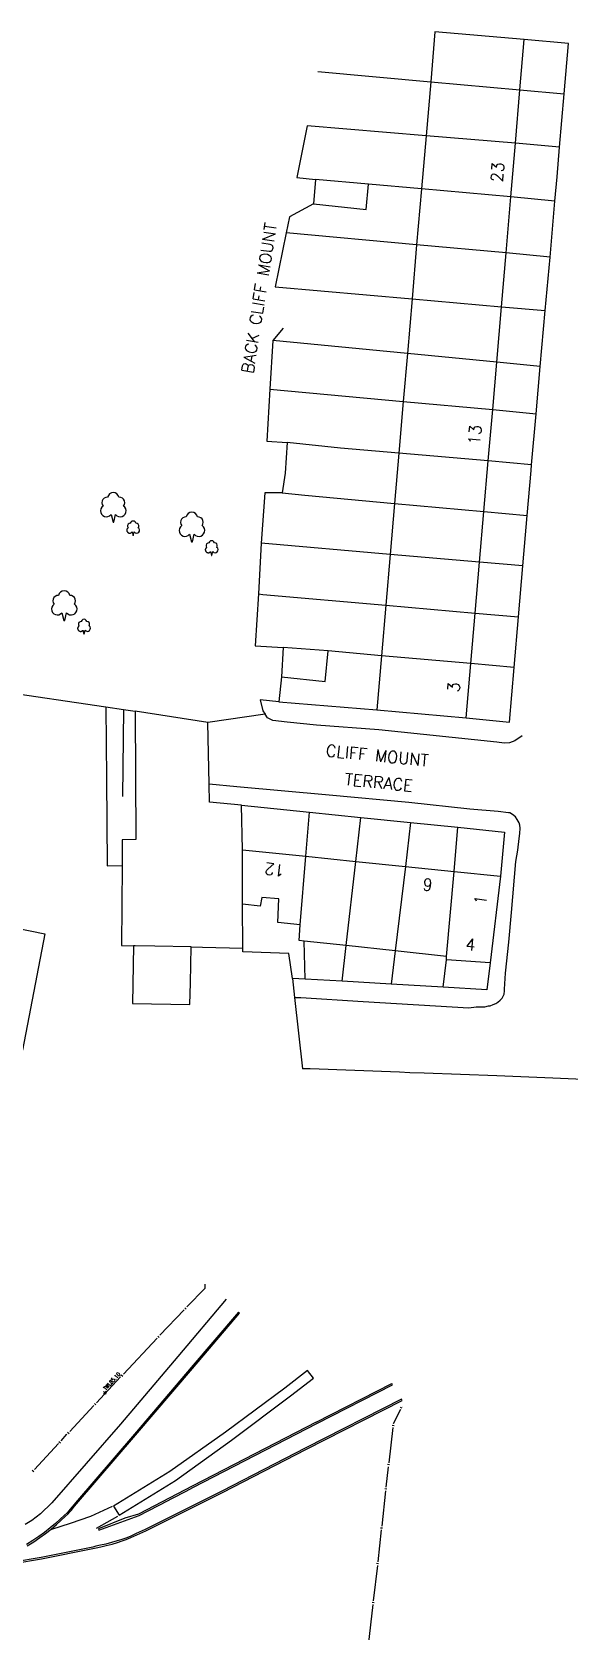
# Model space of a CAD drawing. Extents: x 427500 to 429848, y 434500 to 436505.
# Drawn here: x 429150.9 to 429205.6, y 435521.6 to 435684.4 of the extents above; entities that cross this region are included whole.
import ezdxf

# ---------------------------------------------------------------- set-up
doc = ezdxf.new("R2010")
doc.units = 0
doc.layers.get('0').update_dxf_attribs({"color": 222})
doc.layers.add('LPTIP_Ex_Base', color=8, linetype='Continuous')
doc.styles.add('MtXpl_Romans', font='romans__.ttf')
doc.styles.get("Standard").update_dxf_attribs({"font": 'romans.shx'})

# ---------------------------------------------------------------- blocks, each defined once
blk = doc.blocks.new('FENCE_UP')
at = {"color": 0, "linetype": 'ByBlock', "flags": 128}
blk.add_lwpolyline([(0, 0.5), (0, -0.5)], dxfattribs=at)
blk = doc.blocks.new('SPOT')
at = {"color": 0, "linetype": 'ByBlock', "flags": 128}
for points in [[(-0.5, 0), (0.5, 0)], [(0, 0.5), (0, -0.5)]]:
    blk.add_lwpolyline(points, dxfattribs=at)

msp = doc.modelspace()

# ---------------------------------------------------------------- linework, layer by layer
at = {"layer": 'LPTIP_Ex_Base', "color": 251, "true_color": 0x636466}
for p, q in [((429191.91, 435684.36), (429191.48, 435679.3)), ((429201.01, 435683.58), (429191.91, 435684.36)), ((429200.57, 435678.46), (429201.01, 435683.58)), ((429205.5, 435683.2), (429201.01, 435683.58)), ((429205.07, 435678.05), (429205.5, 435683.2)), ((429180, 435680.35), (429191.48, 435679.3)), ((429191.48, 435679.3), (429191.01, 435673.79)), ((429191.48, 435679.3), (429200.57, 435678.46)), ((429200.11, 435673.03), (429200.57, 435678.46)), ((429200.57, 435678.46), (429205.07, 435678.05)), ((429204.61, 435672.65), (429205.07, 435678.05)), ((429178.89, 435674.8), (429177.85, 435669.55)), ((429191.01, 435673.79), (429178.89, 435674.8)), ((429191.01, 435673.79), (429190.54, 435668.38)), ((429200.11, 435673.03), (429191.01, 435673.79)), ((429199.64, 435667.56), (429200.11, 435673.03)), ((429204.61, 435672.65), (429200.11, 435673.03)), ((429204.35, 435669.6), (429204.61, 435672.65)), ((429177.85, 435669.55), (429179.75, 435669.35)), ((429204.13, 435667.15), (429204.35, 435669.6)), ((429179.75, 435669.35), (429179.55, 435666.85)), ((429185.16, 435668.86), (429179.75, 435669.35)), ((429184.9, 435666.3), (429185.16, 435668.86)), ((429190.54, 435668.38), (429185.16, 435668.86)), ((429190.54, 435668.38), (429190.05, 435662.69)), ((429199.64, 435667.56), (429190.54, 435668.38)), ((429179.55, 435666.85), (429177.1, 435665.55)), ((429179.55, 435666.85), (429184.9, 435666.3)), ((429199.15, 435661.86), (429199.64, 435667.56)), ((429204.13, 435667.15), (429199.64, 435667.56)), ((429203.63, 435661.45), (429204.13, 435667.15)), ((429177.1, 435665.55), (429176.77, 435663.9)), ((429176.77, 435663.9), (429175.65, 435658.4)), ((429190.05, 435662.69), (429176.77, 435663.9)), ((429190.05, 435662.69), (429189.58, 435657.18)), ((429199.15, 435661.86), (429190.05, 435662.69)), ((429198.68, 435656.39), (429199.15, 435661.86)), ((429203.63, 435661.45), (429199.15, 435661.86)), ((429203.14, 435656), (429203.63, 435661.45)), ((429175.65, 435658.4), (429189.58, 435657.18)), ((429189.58, 435657.18), (429189.11, 435651.62)), ((429189.58, 435657.18), (429198.68, 435656.39)), ((429198.2, 435650.74), (429198.68, 435656.39)), ((429198.68, 435656.39), (429203.14, 435656)), ((429202.64, 435650.31), (429203.14, 435656)), ((429176.45, 435654.2), (429175.4, 435652.95)), ((429175.4, 435652.95), (429175.1, 435648)), ((429189.11, 435651.62), (429175.4, 435652.95)), ((429189.11, 435651.62), (429188.69, 435646.75)), ((429198.2, 435650.74), (429189.11, 435651.62)), ((429197.79, 435645.91), (429198.2, 435650.74)), ((429202.64, 435650.31), (429198.2, 435650.74)), ((429202.21, 435645.5), (429202.64, 435650.31)), ((429175.1, 435648), (429174.8, 435642.7)), ((429175.1, 435648), (429188.69, 435646.75)), ((429188.69, 435646.75), (429188.24, 435641.48)), ((429188.69, 435646.75), (429197.79, 435645.91)), ((429197.34, 435640.69), (429197.79, 435645.91)), ((429197.79, 435645.91), (429202.21, 435645.5)), ((429201.75, 435640.3), (429202.21, 435645.5)), ((429174.8, 435642.7), (429176.85, 435642.55)), ((429176.85, 435642.55), (429176.65, 435639.45)), ((429182.3, 435642), (429176.85, 435642.55)), ((429188.24, 435641.48), (429182.3, 435642)), ((429188.24, 435641.48), (429187.8, 435636.37)), ((429197.34, 435640.69), (429188.24, 435641.48)), ((429196.9, 435635.55), (429197.34, 435640.69)), ((429201.75, 435640.3), (429197.34, 435640.69)), ((429201.7, 435639.7), (429201.75, 435640.3)), ((429176.65, 435639.45), (429176.35, 435637.45)), ((429201.31, 435635.15), (429201.7, 435639.7)), ((429174.6, 435637.45), (429174.2, 435632.3)), ((429176.35, 435637.45), (429174.6, 435637.45)), ((429176.35, 435637.45), (429178.65, 435637.2)), ((429178.65, 435637.2), (429187.8, 435636.37)), ((429187.8, 435636.37), (429187.35, 435631.17)), ((429187.8, 435636.37), (429196.9, 435635.55)), ((429196.46, 435630.39), (429196.9, 435635.55)), ((429196.9, 435635.55), (429201.31, 435635.15)), ((429200.87, 435630.01), (429201.31, 435635.15)), ((429174.2, 435632.3), (429173.95, 435627.15)), ((429187.35, 435631.17), (429174.2, 435632.3)), ((429187.35, 435631.17), (429186.91, 435626)), ((429196.46, 435630.39), (429187.35, 435631.17)), ((429196.01, 435625.2), (429196.46, 435630.39)), ((429200.87, 435630.01), (429196.46, 435630.39)), ((429200.42, 435624.81), (429200.87, 435630.01)), ((429173.95, 435627.15), (429173.6, 435621.85)), ((429173.95, 435627.15), (429174.4, 435627.1)), ((429174.4, 435627.1), (429186.91, 435626)), ((429186.91, 435626), (429186.47, 435620.86)), ((429186.91, 435626), (429196.01, 435625.2)), ((429195.57, 435620.05), (429196.01, 435625.2)), ((429196.01, 435625.2), (429200.42, 435624.81)), ((429199.98, 435619.66), (429200.42, 435624.81)), ((429173.6, 435621.85), (429176.45, 435621.7)), ((429176.45, 435621.7), (429176.3, 435618.7)), ((429181.05, 435621.34), (429176.45, 435621.7)), ((429180.75, 435618.25), (429181.05, 435621.34)), ((429186.47, 435620.86), (429181.05, 435621.34)), ((429186.47, 435620.86), (429186, 435615.35)), ((429195.57, 435620.05), (429186.47, 435620.86)), ((429195.1, 435614.55), (429195.57, 435620.05)), ((429199.98, 435619.66), (429195.57, 435620.05)), ((429199.5, 435614.1), (429199.98, 435619.66)), ((429140.1, 435618.35), (429158.4, 435615.65)), ((429176.3, 435618.7), (429176, 435616.15)), ((429176.3, 435618.7), (429180.75, 435618.25)), ((429176, 435616.15), (429174.1, 435616.35)), ((429174.1, 435616.35), (429174.4, 435615.25)), ((429176, 435616.15), (429186, 435615.35)), ((429158.4, 435615.65), (429158.47, 435608.33)), ((429158.4, 435615.65), (429160.2, 435615.38)), ((429160.2, 435615.38), (429160.11, 435606.52)), ((429160.2, 435615.38), (429161.4, 435615.2)), ((429161.4, 435615.2), (429161.45, 435602.15)), ((429168.8, 435614.05), (429161.4, 435615.2)), ((429174.61, 435614.92), (429168.8, 435614.05)), ((429174.4, 435615.25), (429174.61, 435614.92)), ((429174.85, 435614.55), (429174.61, 435614.92)), ((429175.4, 435614.25), (429174.85, 435614.55)), ((429176.85, 435614.1), (429175.4, 435614.25)), ((429179.85, 435613.8), (429176.85, 435614.1)), ((429186, 435615.35), (429195.1, 435614.55)), ((429195.1, 435614.55), (429199.5, 435614.1)), ((429168.92, 435607.77), (429168.8, 435614.05)), ((429186.2, 435613.3), (429179.85, 435613.8)), ((429198.2, 435612.05), (429186.2, 435613.3)), ((429200.8, 435612.7), (429200.05, 435612.2)), ((429198.95, 435611.95), (429198.2, 435612.05)), ((429199.5, 435612), (429198.95, 435611.95)), ((429200.05, 435612.2), (429199.5, 435612)), ((429158.47, 435608.33), (429158.55, 435599.45)), ((429168.95, 435605.95), (429168.92, 435607.77)), ((429171.75, 435607.5), (429168.92, 435607.77)), ((429172.2, 435605.65), (429168.95, 435605.95)), ((429181.15, 435606.65), (429171.75, 435607.5)), ((429189.25, 435605.9), (429181.15, 435606.65)), ((429172.3, 435601.1), (429172.2, 435605.65)), ((429172.2, 435605.65), (429179.15, 435604.94)), ((429178.78, 435600.44), (429179.15, 435604.94)), ((429179.15, 435604.94), (429184.35, 435604.4)), ((429183.85, 435599.91), (429184.35, 435604.4)), ((429184.35, 435604.4), (429189.44, 435603.88)), ((429195.45, 435605.25), (429189.25, 435605.9)), ((429198.35, 435605), (429195.45, 435605.25)), ((429199.4, 435604.85), (429198.35, 435605)), ((429199.55, 435604.85), (429199.4, 435604.85)), ((429199.8, 435604.7), (429199.55, 435604.85)), ((429200.1, 435604.45), (429199.8, 435604.7)), ((429200.3, 435604.2), (429200.1, 435604.45)), ((429189.44, 435603.88), (429188.9, 435599.4)), ((429189.44, 435603.88), (429194.25, 435603.39)), ((429193.86, 435598.89), (429194.25, 435603.39)), ((429194.25, 435603.39), (429199, 435602.9)), ((429199, 435602.9), (429198.6, 435598.4)), ((429200.5, 435603.85), (429200.3, 435604.2)), ((429200.55, 435603.6), (429200.5, 435603.85)), ((429200.5, 435602.25), (429200.55, 435602.75)), ((429200.6, 435603.3), (429200.55, 435603.6)), ((429200.55, 435602.75), (429200.6, 435603.3)), ((429161.45, 435602.15), (429160.05, 435602.1)), ((429160.05, 435602.1), (429160.05, 435599.5)), ((429172.3, 435595.55), (429172.3, 435601.1)), ((429172.3, 435601.1), (429178.78, 435600.44)), ((429200.15, 435599.9), (429200.35, 435601.05)), ((429200.35, 435601.05), (429200.5, 435602.25)), ((429158.55, 435599.45), (429160.05, 435599.5)), ((429160.05, 435599.5), (429160, 435591.35)), ((429178.2, 435593.45), (429178.78, 435600.44)), ((429178.78, 435600.44), (429183.85, 435599.91)), ((429182.87, 435591.34), (429183.85, 435599.91)), ((429183.85, 435599.91), (429188.9, 435599.4)), ((429199.7, 435594.7), (429200.15, 435599.9)), ((429188.9, 435599.4), (429187.86, 435590.81)), ((429188.9, 435599.4), (429193.86, 435598.89)), ((429193.1, 435590.25), (429193.86, 435598.89)), ((429193.86, 435598.89), (429198.6, 435598.4)), ((429198.6, 435598.4), (429197.55, 435589.6)), ((429174.3, 435596.25), (429174.1, 435595.35)), ((429176, 435596.1), (429174.3, 435596.25)), ((429174.1, 435595.35), (429172.3, 435595.55)), ((429172.35, 435591.1), (429172.3, 435595.55)), ((429175.9, 435593.7), (429176, 435596.1)), ((429199.45, 435591.7), (429199.7, 435594.7)), ((429147.2, 435593.55), (429152.2, 435592.55)), ((429178.2, 435593.45), (429175.9, 435593.7)), ((429178.1, 435591.85), (429178.2, 435593.45)), ((429152.2, 435592.55), (429149.9, 435580.7)), ((429160, 435591.35), (429161.21, 435591.33)), ((429161.21, 435591.33), (429161.1, 435585.46)), ((429161.37, 435591.33), (429161.21, 435591.33)), ((429163.4, 435591.29), (429161.37, 435591.33)), ((429167.09, 435591.22), (429163.4, 435591.29)), ((429178.6, 435591.8), (429178.1, 435591.85)), ((429182.87, 435591.34), (429178.6, 435591.8)), ((429178.7, 435587.92), (429178.6, 435591.8)), ((429182.45, 435587.71), (429182.87, 435591.34)), ((429187.86, 435590.81), (429182.87, 435591.34)), ((429199.1, 435588.55), (429199.45, 435591.7)), ((429167.02, 435587.55), (429167.09, 435591.22)), ((429167.09, 435591.22), (429168.25, 435591.19)), ((429168.25, 435591.19), (429172.35, 435591.1)), ((429172.35, 435590.7), (429172.35, 435591.1)), ((429177.05, 435590.55), (429172.35, 435590.7)), ((429177.4, 435588), (429177.05, 435590.55)), ((429187.86, 435590.81), (429187.45, 435587.42)), ((429193.1, 435590.25), (429187.86, 435590.81)), ((429192.75, 435587.11), (429193.1, 435589.9)), ((429193.1, 435589.9), (429193.1, 435590.25)), ((429197.55, 435589.6), (429193.1, 435589.9)), ((429197.55, 435589.6), (429197.2, 435586.85)), ((429199, 435586.9), (429199.1, 435588.55)), ((429166.97, 435585.35), (429167.02, 435587.55)), ((429178.7, 435587.92), (429177.4, 435588)), ((429177.4, 435588), (429177.62, 435586.06)), ((429182.45, 435587.71), (429178.7, 435587.92)), ((429187.45, 435587.42), (429182.45, 435587.71)), ((429192.75, 435587.11), (429187.45, 435587.42)), ((429197.2, 435586.85), (429192.75, 435587.11)), ((429198.75, 435586), (429198.95, 435586.4)), ((429198.95, 435586.4), (429199, 435586.75)), ((429199, 435586.75), (429199, 435586.9)), ((429161.1, 435585.46), (429166.97, 435585.35)), ((429177.62, 435586.06), (429178.42, 435578.81)), ((429177.62, 435586.06), (429178.25, 435586.05)), ((429178.25, 435586.05), (429184.6, 435585.65)), ((429184.6, 435585.65), (429195.35, 435585)), ((429195.35, 435585), (429196.1, 435585.1)), ((429196.1, 435585.1), (429197, 435585.1)), ((429197, 435585.1), (429197.35, 435585.2)), ((429197.35, 435585.2), (429197.55, 435585.2)), ((429197.55, 435585.2), (429197.85, 435585.35)), ((429197.85, 435585.35), (429198.1, 435585.45)), ((429198.1, 435585.45), (429198.3, 435585.6)), ((429198.3, 435585.6), (429198.55, 435585.8)), ((429198.55, 435585.8), (429198.75, 435586)), ((429179.2, 435578.8), (429178.42, 435578.81)), ((429188.3, 435578.45), (429179.2, 435578.8)), ((429189.35, 435578.4), (429188.3, 435578.45)), ((429190.8, 435578.35), (429189.35, 435578.4)), ((429198.21, 435578.07), (429190.8, 435578.35)), ((429203.9, 435577.85), (429198.21, 435578.07)), ((429207.05, 435577.7), (429203.9, 435577.85))]:
    msp.add_line(p, q, dxfattribs=at)
for points in [[(429158.13, 435636.1), (429157.99, 435635.97), (429157.9, 435635.81), (429157.87, 435635.62), (429157.89, 435635.44), (429157.97, 435635.27), (429158.09, 435635.13), (429158.26, 435635.04), (429158.44, 435635.01), (429158.62, 435635.03), (429158.79, 435635.11), (429158.93, 435635.23), (429158.93, 435635.23), (429159.13, 435634.46), (429159.21, 435634.46), (429159.39, 435635.24), (429159.39, 435635.24), (429159.53, 435635.11), (429159.7, 435635.03), (429159.89, 435635.01), (429160.07, 435635.04), (429160.24, 435635.13), (429160.36, 435635.27), (429160.44, 435635.44), (429160.47, 435635.63), (429160.43, 435635.81), (429160.34, 435635.97), (429160.2, 435636.1), (429160.29, 435636.26), (429160.32, 435636.44), (429160.29, 435636.61), (429160.21, 435636.78), (429160.08, 435636.9), (429159.92, 435636.98), (429159.74, 435637), (429159.74, 435637), (429159.66, 435637.18), (429159.53, 435637.33), (429159.36, 435637.43), (429159.16, 435637.46), (429158.96, 435637.43), (429158.79, 435637.33), (429158.66, 435637.18), (429158.58, 435637), (429158.4, 435636.98), (429158.24, 435636.9), (429158.11, 435636.77), (429158.03, 435636.61), (429158, 435636.43), (429158.04, 435636.25), (429158.13, 435636.1)], [(429166.13, 435634.1), (429165.99, 435633.97), (429165.9, 435633.81), (429165.87, 435633.62), (429165.89, 435633.44), (429165.97, 435633.27), (429166.09, 435633.13), (429166.26, 435633.04), (429166.44, 435633.01), (429166.62, 435633.03), (429166.79, 435633.11), (429166.93, 435633.23), (429166.93, 435633.23), (429167.13, 435632.46), (429167.21, 435632.46), (429167.39, 435633.24), (429167.39, 435633.24), (429167.53, 435633.11), (429167.7, 435633.03), (429167.89, 435633.01), (429168.07, 435633.04), (429168.24, 435633.13), (429168.36, 435633.27), (429168.44, 435633.44), (429168.47, 435633.63), (429168.43, 435633.81), (429168.34, 435633.97), (429168.2, 435634.1), (429168.29, 435634.26), (429168.32, 435634.44), (429168.29, 435634.61), (429168.21, 435634.78), (429168.08, 435634.9), (429167.92, 435634.98), (429167.74, 435635), (429167.74, 435635), (429167.66, 435635.18), (429167.53, 435635.33), (429167.36, 435635.43), (429167.16, 435635.46), (429166.96, 435635.43), (429166.79, 435635.33), (429166.66, 435635.18), (429166.58, 435635), (429166.4, 435634.98), (429166.24, 435634.9), (429166.11, 435634.77), (429166.03, 435634.61), (429166, 435634.43), (429166.04, 435634.25), (429166.13, 435634.1)], [(429160.66, 435633.89), (429160.65, 435633.88), (429160.63, 435633.86), (429160.62, 435633.85), (429160.61, 435633.84), (429160.6, 435633.82), (429160.59, 435633.81), (429160.58, 435633.79), (429160.57, 435633.78), (429160.56, 435633.76), (429160.55, 435633.74), (429160.54, 435633.72), (429160.54, 435633.71), (429160.54, 435633.69), (429160.53, 435633.67), (429160.53, 435633.65), (429160.53, 435633.63), (429160.53, 435633.61), (429160.54, 435633.59), (429160.54, 435633.58), (429160.54, 435633.56), (429160.55, 435633.54), (429160.56, 435633.52), (429160.57, 435633.51), (429160.57, 435633.49), (429160.58, 435633.47), (429160.59, 435633.46), (429160.61, 435633.44), (429160.62, 435633.43), (429160.63, 435633.42), (429160.65, 435633.41), (429160.66, 435633.4), (429160.68, 435633.39), (429160.69, 435633.38), (429160.71, 435633.37), (429160.73, 435633.36), (429160.75, 435633.35), (429160.76, 435633.35), (429160.78, 435633.35), (429160.8, 435633.34), (429160.82, 435633.34), (429160.84, 435633.34), (429160.86, 435633.34), (429160.88, 435633.34), (429160.89, 435633.35), (429160.91, 435633.35), (429160.93, 435633.36), (429160.95, 435633.36), (429160.96, 435633.37), (429160.98, 435633.38), (429161, 435633.39), (429161.01, 435633.4), (429161.03, 435633.41), (429161.04, 435633.43), (429161.05, 435633.44), (429161.07, 435633.46), (429161.07, 435633.46), (429161.17, 435633.07), (429161.19, 435633.07), (429161.3, 435633.46), (429161.3, 435633.46), (429161.4, 435633.38), (429161.52, 435633.34), (429161.65, 435633.36), (429161.75, 435633.44), (429161.82, 435633.55), (429161.83, 435633.68), (429161.79, 435633.8), (429161.7, 435633.89), (429161.75, 435634), (429161.75, 435634.13), (429161.7, 435634.24), (429161.59, 435634.32), (429161.47, 435634.34), (429161.41, 435634.46), (429161.31, 435634.54), (429161.18, 435634.57), (429161.05, 435634.54), (429160.95, 435634.46), (429160.89, 435634.34), (429160.77, 435634.32), (429160.66, 435634.24), (429160.61, 435634.13), (429160.61, 435634), (429160.66, 435633.89)], [(429168.66, 435631.89), (429168.65, 435631.88), (429168.63, 435631.86), (429168.62, 435631.85), (429168.61, 435631.84), (429168.6, 435631.82), (429168.59, 435631.81), (429168.58, 435631.79), (429168.57, 435631.78), (429168.56, 435631.76), (429168.55, 435631.74), (429168.54, 435631.72), (429168.54, 435631.71), (429168.54, 435631.69), (429168.53, 435631.67), (429168.53, 435631.65), (429168.53, 435631.63), (429168.53, 435631.61), (429168.54, 435631.59), (429168.54, 435631.58), (429168.54, 435631.56), (429168.55, 435631.54), (429168.56, 435631.52), (429168.57, 435631.51), (429168.57, 435631.49), (429168.58, 435631.47), (429168.59, 435631.46), (429168.61, 435631.44), (429168.62, 435631.43), (429168.63, 435631.42), (429168.65, 435631.41), (429168.66, 435631.4), (429168.68, 435631.39), (429168.69, 435631.38), (429168.71, 435631.37), (429168.73, 435631.36), (429168.75, 435631.35), (429168.76, 435631.35), (429168.78, 435631.35), (429168.8, 435631.34), (429168.82, 435631.34), (429168.84, 435631.34), (429168.86, 435631.34), (429168.88, 435631.34), (429168.89, 435631.35), (429168.91, 435631.35), (429168.93, 435631.36), (429168.95, 435631.36), (429168.96, 435631.37), (429168.98, 435631.38), (429169, 435631.39), (429169.01, 435631.4), (429169.03, 435631.41), (429169.04, 435631.43), (429169.05, 435631.44), (429169.07, 435631.46), (429169.07, 435631.46), (429169.17, 435631.07), (429169.19, 435631.07), (429169.3, 435631.46), (429169.3, 435631.46), (429169.4, 435631.38), (429169.52, 435631.34), (429169.65, 435631.36), (429169.75, 435631.44), (429169.82, 435631.55), (429169.83, 435631.68), (429169.79, 435631.8), (429169.7, 435631.89), (429169.75, 435632), (429169.75, 435632.13), (429169.7, 435632.24), (429169.59, 435632.32), (429169.47, 435632.34), (429169.41, 435632.46), (429169.31, 435632.54), (429169.18, 435632.57), (429169.05, 435632.54), (429168.95, 435632.46), (429168.89, 435632.34), (429168.77, 435632.32), (429168.66, 435632.24), (429168.61, 435632.13), (429168.61, 435632), (429168.66, 435631.89)], [(429153.13, 435626.1), (429152.99, 435625.97), (429152.9, 435625.81), (429152.87, 435625.62), (429152.89, 435625.44), (429152.97, 435625.27), (429153.09, 435625.13), (429153.26, 435625.04), (429153.44, 435625.01), (429153.62, 435625.03), (429153.79, 435625.11), (429153.93, 435625.23), (429153.93, 435625.23), (429154.13, 435624.46), (429154.21, 435624.46), (429154.39, 435625.24), (429154.39, 435625.24), (429154.53, 435625.11), (429154.7, 435625.03), (429154.89, 435625.01), (429155.07, 435625.04), (429155.24, 435625.13), (429155.36, 435625.27), (429155.44, 435625.44), (429155.47, 435625.63), (429155.43, 435625.81), (429155.34, 435625.97), (429155.2, 435626.1), (429155.29, 435626.26), (429155.32, 435626.44), (429155.29, 435626.61), (429155.21, 435626.78), (429155.08, 435626.9), (429154.92, 435626.98), (429154.74, 435627), (429154.74, 435627), (429154.66, 435627.18), (429154.53, 435627.33), (429154.36, 435627.43), (429154.16, 435627.46), (429153.96, 435627.43), (429153.79, 435627.33), (429153.66, 435627.18), (429153.58, 435627), (429153.4, 435626.98), (429153.24, 435626.9), (429153.11, 435626.77), (429153.03, 435626.61), (429153, 435626.43), (429153.04, 435626.25), (429153.13, 435626.1)], [(429155.66, 435623.89), (429155.65, 435623.88), (429155.63, 435623.86), (429155.62, 435623.85), (429155.61, 435623.84), (429155.6, 435623.82), (429155.59, 435623.81), (429155.58, 435623.79), (429155.57, 435623.78), (429155.56, 435623.76), (429155.55, 435623.74), (429155.54, 435623.72), (429155.54, 435623.71), (429155.54, 435623.69), (429155.53, 435623.67), (429155.53, 435623.65), (429155.53, 435623.63), (429155.53, 435623.61), (429155.54, 435623.59), (429155.54, 435623.58), (429155.54, 435623.56), (429155.55, 435623.54), (429155.56, 435623.52), (429155.57, 435623.51), (429155.57, 435623.49), (429155.58, 435623.47), (429155.59, 435623.46), (429155.61, 435623.44), (429155.62, 435623.43), (429155.63, 435623.42), (429155.65, 435623.41), (429155.66, 435623.4), (429155.68, 435623.39), (429155.69, 435623.38), (429155.71, 435623.37), (429155.73, 435623.36), (429155.75, 435623.35), (429155.76, 435623.35), (429155.78, 435623.35), (429155.8, 435623.34), (429155.82, 435623.34), (429155.84, 435623.34), (429155.86, 435623.34), (429155.88, 435623.34), (429155.89, 435623.35), (429155.91, 435623.35), (429155.93, 435623.36), (429155.95, 435623.36), (429155.96, 435623.37), (429155.98, 435623.38), (429156, 435623.39), (429156.01, 435623.4), (429156.03, 435623.41), (429156.04, 435623.43), (429156.05, 435623.44), (429156.07, 435623.46), (429156.07, 435623.46), (429156.17, 435623.07), (429156.19, 435623.07), (429156.3, 435623.46), (429156.3, 435623.46), (429156.4, 435623.38), (429156.52, 435623.34), (429156.65, 435623.36), (429156.75, 435623.44), (429156.82, 435623.55), (429156.83, 435623.68), (429156.79, 435623.8), (429156.7, 435623.89), (429156.75, 435624), (429156.75, 435624.13), (429156.7, 435624.24), (429156.59, 435624.32), (429156.47, 435624.34), (429156.41, 435624.46), (429156.31, 435624.54), (429156.18, 435624.57), (429156.05, 435624.54), (429155.95, 435624.46), (429155.89, 435624.34), (429155.77, 435624.32), (429155.66, 435624.24), (429155.61, 435624.13), (429155.61, 435624), (429155.66, 435623.89)]]:
    msp.add_lwpolyline(points, dxfattribs=at)
at = {"layer": 'LPTIP_Ex_Base', "color": 251, "true_color": 0x636466, "flags": 128}
for points in [[(429166.66, 435554.56), (429168.5, 435556.47), (429168.51, 435556.89)], [(429170.66, 435555.35), (429165.72, 435549.52), (429159.9, 435542.63), (429152.9, 435534.6), (429151.75, 435533.51), (429150.88, 435532.83), (429150.18, 435532.41)], [(429150.39, 435530.24), (429151.06, 435530.65), (429151.68, 435531.07), (429152.26, 435531.5), (429152.84, 435531.95), (429153.37, 435532.41), (429153.86, 435532.84), (429154.27, 435533.22), (429154.56, 435533.5), (429154.74, 435533.69), (429154.89, 435533.87), (429155.08, 435534.12), (429155.41, 435534.51), (429161.42, 435541.52), (429167.22, 435548.29), (429172.02, 435553.93), (429171.9, 435554.03), (429167.1, 435548.38), (429161.31, 435541.61), (429155.3, 435534.61), (429154.97, 435534.21), (429154.77, 435533.96), (429154.63, 435533.79), (429154.46, 435533.6), (429154.17, 435533.33), (429153.76, 435532.95), (429153.28, 435532.52), (429152.74, 435532.07), (429152.17, 435531.61), (429151.59, 435531.19), (429150.98, 435530.78), (429150.31, 435530.37)], [(429163.89, 435551.67), (429166.39, 435554.27)], [(429160.19, 435547.72), (429163.61, 435551.38), (429163.61, 435551.38)], [(429157.45, 435544.8), (429159.91, 435547.43)], [(429179.82, 435542.82), (429167.27, 435536.34), (429161.72, 435533.45), (429160.34, 435533.05), (429157.64, 435531.98), (429157.69, 435531.84), (429161.78, 435533.31), (429162.65, 435533.76), (429163.9, 435534.41), (429165.27, 435535.13), (429166.5, 435535.77), (429167.34, 435536.21), (429179.89, 435542.69), (429187.6, 435546.63), (429187.53, 435546.77)], [(429179.82, 435542.82), (429187.51, 435546.76)], [(429146.17, 435527.96), (429151.85, 435528.91), (429157.09, 435529.96), (429157.43, 435530.04), (429157.9, 435530.14), (429158.45, 435530.27), (429159.03, 435530.42), (429159.6, 435530.59), (429160.07, 435530.74), (429160.48, 435530.88), (429160.94, 435531.07), (429161.57, 435531.34), (429162.46, 435531.76), (429170.27, 435535.68), (429178.84, 435540.09), (429188.58, 435545.03), (429188.51, 435545.16), (429178.77, 435540.22), (429170.2, 435535.81), (429162.4, 435531.89), (429161.5, 435531.48), (429160.88, 435531.2), (429160.43, 435531.02), (429160.02, 435530.88), (429159.55, 435530.73), (429158.99, 435530.56), (429158.41, 435530.41), (429157.86, 435530.29), (429157.39, 435530.19), (429157.06, 435530.11), (429151.82, 435529.06), (429146.15, 435528.11)], [(429154.72, 435541.89), (429157.18, 435544.51)], [(429188.4, 435544.11), (429187.67, 435542.66), (429187.67, 435542.66)], [(429188.58, 435544.47), (429188.58, 435544.47)], [(429153.84, 435540.94), (429154.44, 435541.59), (429154.44, 435541.59)], [(429187.62, 435542.27), (429187.21, 435538.69)], [(429151.12, 435538.01), (429153.57, 435540.65)], [(429187.16, 435538.29), (429186.92, 435536.22), (429186.92, 435536.22)], [(429152.91, 435531.94), (429154.8, 435532.56), (429156.88, 435533.25), (429159.09, 435534.29)], [(429186.87, 435535.82), (429186.49, 435532.24)], [(429159.6, 435533.24), (429157.4, 435532.01)], [(429186.44, 435531.85), (429186.09, 435528.62), (429186.09, 435528.62)], [(429186.05, 435528.23), (429185.63, 435524.65)], [(429185.59, 435524.25), (429185.11, 435520.12), (429185.11, 435520.12)]]:
    msp.add_lwpolyline(points, dxfattribs=at)
msp.add_lwpolyline([(429159.76, 435533.35), (429165.51, 435536.89), (429171.18, 435541.01), (429177.22, 435545.5), (429179.53, 435547.29), (429178.92, 435548.08), (429176.62, 435546.3), (429170.59, 435541.82), (429164.9, 435537.8), (429159.19, 435534.28)], close=True, dxfattribs=at)

# ---------------------------------------------------------------- block references
at = {"layer": 'LPTIP_Ex_Base', "color": 251, "true_color": 0x636466}
for name, p, xscale, yscale, zscale, rotation in [('FENCE_UP', (429166.52, 435554.41), 0.2, 0.2, 0.2, 46.16913100000001), ('FENCE_UP', (429163.75, 435551.53), 0.2, 0.2, 0.2, 46.16913100000001), ('FENCE_UP', (429160.05, 435547.58), 0.2, 0.2, 0.2, 46.86670299999999), ('SPOT', (429158.3, 435545.82), 0.4, 0.4, 0.4, 47.55888699999999), ('FENCE_UP', (429157.32, 435544.66), 0.2, 0.2, 0.2, 46.86670299999999), ('FENCE_UP', (429188.49, 435544.29), 0.2, 0.2, 0.2, 243.2008809999999), ('FENCE_UP', (429187.65, 435542.47), 0.2, 0.2, 0.2, 263.3552089999999), ('FENCE_UP', (429153.7, 435540.79), 0.2, 0.2, 0.2, 47.163442), ('FENCE_UP', (429154.58, 435541.74), 0.2, 0.2, 0.2, 46.86670299999999), ('FENCE_UP', (429150.98, 435537.86), 0.2, 0.2, 0.2, 47.163442), ('FENCE_UP', (429187.18, 435538.49), 0.2, 0.2, 0.2, 263.3552089999999), ('FENCE_UP', (429186.9, 435536.02), 0.2, 0.2, 0.2, 263.815995), ('FENCE_UP', (429186.46, 435532.04), 0.2, 0.2, 0.2, 263.815995), ('FENCE_UP', (429186.07, 435528.42), 0.2, 0.2, 0.2, 263.3912940000001), ('FENCE_UP', (429185.61, 435524.45), 0.2, 0.2, 0.2, 263.3912940000001)]:
    msp.add_blockref(name, p, dxfattribs=dict(at, xscale=xscale, yscale=yscale, zscale=zscale, rotation=rotation))

# ---------------------------------------------------------------- texts
at = {"layer": 'LPTIP_Ex_Base', "color": 251, "true_color": 0x636466, "style": 'MtXpl_Romans'}
for s, rotation, p in [('23', 85.3, (429198.8, 435669.01)), ('BACK CLIFF MOUNT', 81, (429173.4, 435649.53)), ('13', 84.6, (429196.47, 435642.26)), ('3', 84.5, (429194.38, 435617.08)), ('CLIFF MOUNT', 354.3, (429180.75, 435610.63)), ('TERRACE', 354.3, (429182.68, 435607.71)), ('12', 173.3, (429176.68, 435599.54)), ('6', 174, (429191.75, 435598.08)), ('1', 81.1, (429197.07, 435595.41)), ('4', 354.5, (429194.96, 435590.91))]:
    msp.add_text(s, height=1.2, rotation=rotation, dxfattribs=at).set_placement(p)
at = {"layer": 'LPTIP_Ex_Base', "color": 251, "true_color": 0x636466, "width": 0.8}
msp.add_text('TWL85.10', height=0.4, rotation=47.5589, dxfattribs=at).set_placement((429158.41, 435546.03))

doc.saveas('drawing.dxf')
